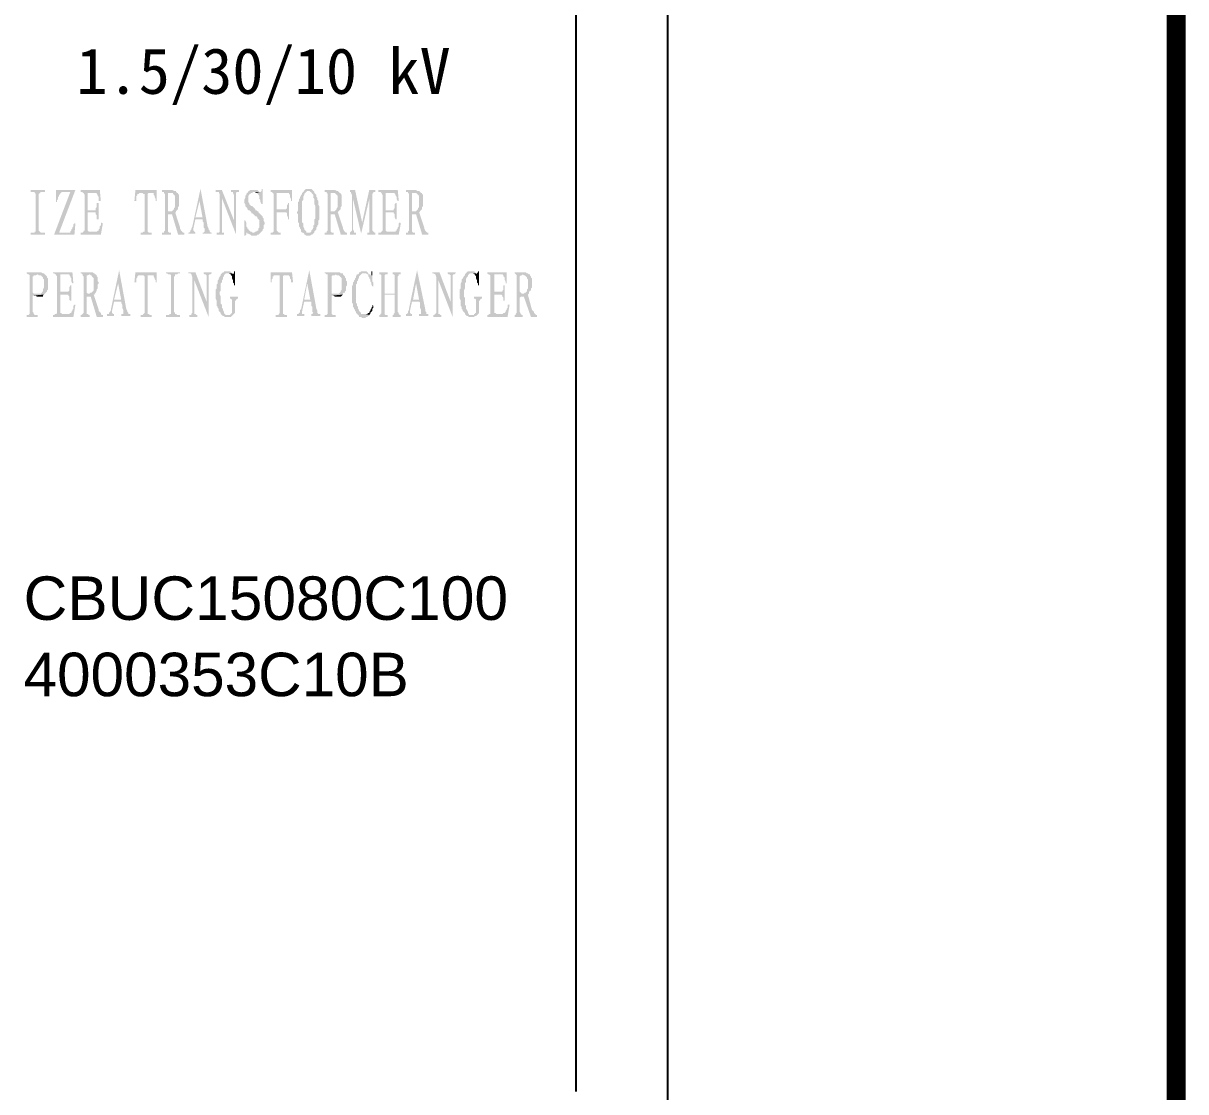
# Model space of a CAD drawing. Header units: millimetres. Extents: x 248233 to 259628, y -181361 to -174035.
# Drawn here: x 259563.3 to 259627.5, y -181174.4 to -181115.4 of the extents above; entities that cross this region are included whole.
import ezdxf

# ---------------------------------------------------------------- set-up
doc = ezdxf.new("R2010")
doc.units = ezdxf.units.MM
doc.header["$LTSCALE"] = 13
for name, color, linetype in [('1', 4, 'Continuous'), ('2', 3, 'Continuous'), ('PDF_Geometry', 7, 'Continuous')]:
    doc.layers.add(name, color=color, linetype=linetype)
doc.styles.add('Note Text (ANSI)', font='arial.ttf')
doc.styles.add('PDF FangSong', font='')
doc.styles.get('PDF FangSong').set_extended_font_data('FangSong')

msp = doc.modelspace()

# ---------------------------------------------------------------- hatches: boundary and pattern name
at = {"layer": '2', "linetype": 'Continuous', "transparency": 33554559}
for points in [[(259564.51, -181124.638), (259563.724, -181124.638), (259563.724, -181124.75), (259563.836, -181124.75), (259563.892, -181124.75), (259563.948, -181124.75), (259563.948, -181124.806), (259564.005, -181124.863), (259564.005, -181124.919), (259564.005, -181126.885), (259564.005, -181126.941), (259563.948, -181126.941), (259563.948, -181126.997), (259563.892, -181126.997), (259563.78, -181126.997), (259563.724, -181126.997), (259563.724, -181127.109), (259564.51, -181127.109), (259564.51, -181126.997), (259564.454, -181126.997), (259564.398, -181126.997), (259564.342, -181126.997), (259564.285, -181126.997), (259564.229, -181126.941), (259564.173, -181126.885), (259564.173, -181124.863), (259564.229, -181124.806), (259564.285, -181124.75), (259564.342, -181124.75), (259564.398, -181124.75), (259564.51, -181124.75)], [(259566.195, -181124.638), (259565.914, -181124.75), (259565.016, -181127.109), (259565.296, -181126.997)], [(259566.195, -181124.638), (259565.128, -181124.638), (259565.128, -181125.312), (259565.184, -181125.312), (259565.184, -181125.2), (259565.24, -181125.143), (259565.24, -181125.031), (259565.296, -181124.975), (259565.296, -181124.919), (259565.353, -181124.863), (259565.353, -181124.806), (259565.409, -181124.806), (259565.409, -181124.75), (259565.914, -181124.75)], [(259567.543, -181124.638), (259566.476, -181124.638), (259566.476, -181124.75), (259566.532, -181124.75), (259566.588, -181124.75), (259566.588, -181124.806), (259567.318, -181124.806), (259567.375, -181124.806), (259567.375, -181124.863), (259567.431, -181124.919), (259567.431, -181124.975), (259567.487, -181125.031), (259567.487, -181125.143), (259567.487, -181125.256), (259567.599, -181125.256)], [(259566.588, -181124.806), (259566.644, -181124.806), (259566.701, -181124.919), (259566.701, -181126.885), (259566.644, -181126.885), (259566.644, -181126.941), (259566.588, -181126.997), (259567.038, -181126.941), (259566.981, -181126.941), (259566.925, -181126.941), (259566.869, -181126.885), (259566.869, -181126.828), (259566.869, -181125.874), (259567.262, -181125.874), (259566.869, -181125.761), (259566.869, -181124.806), (259567.318, -181124.806)], [(259570.688, -181124.638), (259569.509, -181124.638), (259569.453, -181125.256), (259569.565, -181125.256), (259569.565, -181125.143), (259569.565, -181125.031), (259569.565, -181124.975), (259569.621, -181124.919), (259569.621, -181124.863), (259569.677, -181124.863), (259569.734, -181124.806), (259569.79, -181124.806)], [(259570.688, -181124.638), (259569.79, -181124.806), (259570.464, -181124.806), (259570.52, -181124.806), (259570.52, -181124.863), (259570.52, -181124.919), (259570.576, -181124.975), (259570.576, -181125.031), (259570.632, -181125.143), (259570.632, -181125.256), (259570.688, -181125.256)], [(259569.79, -181124.806), (259569.846, -181124.806), (259569.902, -181124.806), (259569.958, -181124.863), (259570.014, -181124.863), (259570.014, -181126.885), (259570.014, -181126.941), (259569.958, -181126.941), (259569.902, -181126.997), (259569.846, -181126.997), (259569.79, -181126.997), (259569.79, -181127.109), (259570.408, -181127.109), (259570.408, -181126.997), (259570.351, -181126.997), (259570.295, -181126.997), (259570.239, -181126.997), (259570.183, -181126.941), (259570.183, -181126.885), (259570.183, -181124.863), (259570.239, -181124.806), (259570.295, -181124.806), (259570.408, -181124.806), (259570.464, -181124.806)], [(259571.475, -181124.638), (259570.969, -181124.638), (259570.969, -181124.75), (259571.026, -181124.75), (259571.082, -181124.75), (259571.082, -181124.806), (259571.138, -181124.863), (259571.138, -181126.885), (259571.082, -181126.941), (259571.082, -181126.997), (259571.026, -181126.997), (259570.969, -181126.997), (259570.969, -181127.109), (259571.475, -181127.109), (259571.475, -181126.997), (259571.419, -181126.997), (259571.363, -181126.997), (259571.306, -181126.941), (259571.306, -181126.885), (259571.306, -181126.042), (259571.306, -181125.986), (259571.363, -181125.986), (259571.419, -181125.986), (259571.531, -181125.986), (259571.7, -181125.874), (259571.756, -181125.874), (259571.419, -181125.817), (259571.363, -181125.817), (259571.306, -181125.817), (259571.306, -181125.761), (259571.306, -181124.863), (259571.306, -181124.806), (259571.363, -181124.806), (259571.475, -181124.806), (259571.812, -181124.806), (259571.756, -181124.75), (259571.756, -181124.694), (259571.7, -181124.694), (259571.643, -181124.694), (259571.531, -181124.638)], [(259571.812, -181124.806), (259571.475, -181124.806), (259571.531, -181124.806), (259571.587, -181124.806), (259571.587, -181124.863), (259571.643, -181124.919), (259571.7, -181124.975), (259571.7, -181125.031), (259571.7, -181125.143), (259571.7, -181125.2), (259571.7, -181125.312), (259571.7, -181125.368), (259571.7, -181125.424), (259571.7, -181125.537), (259571.7, -181125.593), (259571.643, -181125.649), (259571.643, -181125.705), (259571.587, -181125.761), (259571.531, -181125.817), (259571.475, -181125.817), (259571.419, -181125.817), (259571.756, -181125.874), (259571.756, -181125.817), (259571.812, -181125.761), (259571.868, -181125.705), (259571.868, -181125.649), (259571.868, -181125.593), (259571.924, -181125.537), (259571.924, -181125.48), (259571.924, -181125.424), (259571.924, -181125.312), (259571.924, -181125.256), (259571.924, -181125.143), (259571.924, -181125.087), (259571.924, -181124.975), (259571.924, -181124.919), (259571.868, -181124.863), (259571.868, -181124.806)], [(259573.104, -181124.582), (259572.654, -181126.66), (259572.598, -181126.772), (259572.598, -181126.828), (259572.542, -181126.885), (259572.542, -181126.941), (259572.486, -181126.997), (259572.43, -181126.997), (259572.43, -181127.053), (259572.823, -181127.053), (259572.823, -181126.997), (259572.767, -181126.941), (259572.711, -181126.885), (259572.711, -181126.772), (259572.823, -181126.267), (259573.216, -181126.267), (259572.823, -181126.154), (259573.048, -181125.256)], [(259573.104, -181124.582), (259573.048, -181125.256), (259573.216, -181126.154), (259572.823, -181126.154), (259573.216, -181126.267), (259573.216, -181126.379), (259573.272, -181126.435), (259573.272, -181126.491), (259573.272, -181126.604), (259573.272, -181126.66), (259573.272, -181126.716), (259573.328, -181126.772), (259573.328, -181126.828), (259573.328, -181126.885), (259573.328, -181126.941), (259573.272, -181126.997), (259573.216, -181126.997), (259573.216, -181127.053), (259573.722, -181127.053), (259573.722, -181126.997), (259573.665, -181126.997), (259573.609, -181126.941), (259573.609, -181126.885), (259573.553, -181126.828), (259573.553, -181126.772), (259573.497, -181126.66)], [(259574.283, -181124.638), (259573.946, -181124.638), (259573.946, -181124.75), (259574.002, -181124.75), (259574.059, -181124.75), (259574.115, -181124.75), (259574.171, -181124.919), (259574.283, -181125.087), (259575.07, -181127.109), (259574.957, -181126.323)], [(259574.171, -181124.919), (259574.171, -181126.885), (259574.171, -181126.941), (259574.115, -181126.997), (259574.059, -181126.997), (259574.002, -181126.997), (259574.002, -181127.109), (259574.396, -181127.109), (259574.396, -181126.997), (259574.339, -181126.997), (259574.283, -181126.997), (259574.283, -181126.941), (259574.283, -181126.885), (259574.283, -181125.087)], [(259575.238, -181124.638), (259574.789, -181124.638), (259574.789, -181124.75), (259574.845, -181124.75), (259574.901, -181124.75), (259574.901, -181124.806), (259574.957, -181124.919), (259574.957, -181126.323), (259575.07, -181127.109), (259575.07, -181124.863), (259575.07, -181124.806), (259575.126, -181124.75), (259575.238, -181124.75)], [(259575.968, -181124.638), (259575.912, -181124.638), (259575.856, -181124.638), (259575.8, -181124.694), (259575.743, -181124.694), (259575.743, -181124.75), (259575.687, -181124.806), (259575.631, -181124.863), (259575.631, -181124.919), (259575.575, -181124.975), (259575.575, -181125.031), (259575.575, -181125.087), (259575.519, -181125.2), (259575.519, -181125.256), (259575.519, -181125.368), (259575.575, -181125.424), (259575.575, -181125.48), (259575.575, -181125.537), (259575.631, -181125.593), (259575.687, -181125.649), (259575.687, -181125.705), (259575.743, -181125.761), (259575.8, -181125.761), (259575.856, -181125.817), (259575.912, -181125.874), (259575.912, -181125.93), (259575.968, -181125.93), (259576.024, -181125.986), (259576.08, -181126.042), (259576.137, -181126.098), (259576.193, -181126.098), (259576.249, -181126.154), (259576.249, -181126.211), (259576.305, -181126.267), (259576.361, -181126.323), (259576.361, -181126.379), (259576.361, -181126.435), (259576.361, -181126.491), (259576.361, -181126.604), (259576.361, -181126.66), (259576.361, -181126.716), (259576.305, -181126.772), (259576.305, -181126.828), (259576.305, -181126.885), (259576.249, -181126.885), (259576.193, -181126.941), (259576.137, -181126.941), (259576.08, -181126.997), (259576.024, -181126.997), (259575.631, -181126.997), (259575.687, -181126.997), (259575.687, -181127.053), (259575.743, -181127.053), (259575.856, -181127.109), (259575.912, -181127.165), (259575.968, -181127.165), (259576.08, -181127.165), (259576.137, -181127.165), (259576.193, -181127.165), (259576.249, -181127.109), (259576.305, -181127.109), (259576.361, -181127.053), (259576.417, -181126.997), (259576.474, -181126.941), (259576.53, -181126.885), (259576.53, -181126.828), (259576.586, -181126.772), (259576.586, -181126.716), (259576.586, -181126.604), (259576.642, -181126.548), (259576.642, -181126.491), (259576.642, -181126.435), (259576.586, -181126.323), (259576.586, -181126.267), (259576.586, -181126.211), (259576.53, -181126.154), (259576.53, -181126.098), (259576.474, -181126.042), (259576.417, -181125.986), (259576.361, -181125.93), (259576.305, -181125.874), (259576.305, -181125.817), (259576.249, -181125.817), (259576.193, -181125.761), (259576.137, -181125.761), (259576.137, -181125.705), (259576.08, -181125.649), (259576.024, -181125.593), (259575.968, -181125.537), (259575.912, -181125.537), (259575.856, -181125.48), (259575.8, -181125.424), (259575.8, -181125.368), (259575.743, -181125.312), (259575.743, -181125.256), (259575.743, -181125.2), (259575.743, -181125.143), (259575.743, -181125.087), (259575.743, -181124.975), (259575.8, -181124.919), (259575.8, -181124.863), (259575.856, -181124.863), (259575.912, -181124.806), (259575.968, -181124.806), (259576.024, -181124.75), (259576.08, -181124.75), (259576.361, -181124.75), (259576.305, -181124.694), (259576.249, -181124.638), (259576.193, -181124.638), (259576.137, -181124.638), (259576.08, -181124.638)], [(259576.361, -181124.75), (259576.081, -181124.75), (259576.193, -181124.806), (259576.417, -181124.75)], [(259576.53, -181124.582), (259576.474, -181124.582), (259576.474, -181124.694), (259576.417, -181124.75), (259576.193, -181124.806), (259576.249, -181124.806), (259576.249, -181124.863), (259576.305, -181124.863), (259576.305, -181124.919), (259576.361, -181124.975), (259576.361, -181125.031), (259576.361, -181125.143), (259576.417, -181125.2), (259576.417, -181125.312), (259576.474, -181125.424), (259576.53, -181125.424)], [(259578.159, -181124.638), (259576.979, -181124.638), (259576.979, -181124.75), (259577.035, -181124.75), (259577.99, -181124.806), (259577.99, -181124.863), (259578.046, -181124.919), (259578.046, -181124.975), (259578.046, -181125.031), (259578.103, -181125.143), (259578.103, -181125.256), (259578.159, -181125.256)], [(259577.035, -181124.75), (259577.091, -181124.806), (259577.148, -181124.863), (259577.148, -181124.919), (259577.148, -181126.941), (259577.091, -181126.997), (259577.035, -181126.997), (259576.979, -181126.997), (259576.979, -181127.109), (259577.541, -181127.109), (259577.541, -181126.997), (259577.485, -181126.997), (259577.428, -181126.997), (259577.372, -181126.941), (259577.316, -181126.885), (259577.316, -181125.874), (259577.822, -181125.874), (259577.316, -181125.705), (259577.316, -181124.806), (259577.99, -181124.806)], [(259579.113, -181124.582), (259579.057, -181124.582), (259578.945, -181124.582), (259578.889, -181124.582), (259578.889, -181124.638), (259578.833, -181124.638), (259578.833, -181124.694), (259578.776, -181124.75), (259578.72, -181124.806), (259578.72, -181124.863), (259578.664, -181124.919), (259578.608, -181125.031), (259578.608, -181125.087), (259578.552, -181125.143), (259578.552, -181125.2), (259578.552, -181125.256), (259578.496, -181125.312), (259578.496, -181125.368), (259578.496, -181125.48), (259578.496, -181125.537), (259578.496, -181125.593), (259578.496, -181125.705), (259578.496, -181125.761), (259578.439, -181125.874), (259578.439, -181125.93), (259578.496, -181125.986), (259578.496, -181126.042), (259578.496, -181126.154), (259578.496, -181126.211), (259578.496, -181126.267), (259578.496, -181126.379), (259578.496, -181126.435), (259578.552, -181126.491), (259578.552, -181126.548), (259578.552, -181126.66), (259578.608, -181126.716), (259578.608, -181126.772), (259578.664, -181126.828), (259578.664, -181126.941), (259578.72, -181126.997), (259578.776, -181126.997), (259579.113, -181126.997), (259579.057, -181126.997), (259579.001, -181126.997), (259578.945, -181126.997), (259578.945, -181126.941), (259578.889, -181126.885), (259578.833, -181126.828), (259578.833, -181126.772), (259578.776, -181126.66), (259578.776, -181126.604), (259578.776, -181126.548), (259578.776, -181126.491), (259578.72, -181126.435), (259578.72, -181126.379), (259578.72, -181126.267), (259578.72, -181126.211), (259578.72, -181126.098), (259578.72, -181126.042), (259578.72, -181125.93), (259578.72, -181125.874), (259578.72, -181125.817), (259578.72, -181125.761), (259578.72, -181125.649), (259578.72, -181125.593), (259578.72, -181125.48), (259578.72, -181125.424), (259578.72, -181125.368), (259578.72, -181125.256), (259578.776, -181125.2), (259578.776, -181125.143), (259578.776, -181125.087), (259578.776, -181125.031), (259578.833, -181124.919), (259578.833, -181124.863), (259578.889, -181124.806), (259578.945, -181124.75), (259579.001, -181124.694), (259579.057, -181124.694), (259579.338, -181124.694), (259579.282, -181124.638), (259579.226, -181124.582), (259579.17, -181124.582)], [(259579.338, -181124.694), (259579.057, -181124.694), (259579.113, -181124.694), (259579.17, -181124.75), (259579.226, -181124.75), (259579.226, -181124.806), (259579.282, -181124.863), (259579.338, -181124.919), (259579.338, -181125.031), (259579.338, -181125.087), (259579.394, -181125.143), (259579.394, -181125.256), (259579.394, -181125.312), (259579.394, -181125.368), (259579.394, -181125.424), (259579.45, -181125.537), (259579.45, -181125.593), (259579.45, -181125.705), (259579.45, -181125.761), (259579.45, -181125.874), (259579.45, -181125.93), (259579.45, -181126.042), (259579.45, -181126.098), (259579.45, -181126.211), (259579.394, -181126.267), (259579.394, -181126.323), (259579.394, -181126.435), (259579.394, -181126.491), (259579.394, -181126.548), (259579.338, -181126.604), (259579.338, -181126.66), (259579.338, -181126.716), (259579.282, -181126.828), (259579.226, -181126.885), (259579.226, -181126.941), (259579.17, -181126.997), (259579.113, -181126.997), (259578.776, -181126.997), (259578.833, -181127.053), (259578.833, -181127.109), (259578.889, -181127.109), (259578.945, -181127.165), (259579.001, -181127.165), (259579.057, -181127.165), (259579.113, -181127.165), (259579.17, -181127.165), (259579.226, -181127.109), (259579.282, -181127.109), (259579.338, -181127.053), (259579.394, -181126.997), (259579.394, -181126.941), (259579.45, -181126.885), (259579.507, -181126.828), (259579.507, -181126.772), (259579.507, -181126.716), (259579.563, -181126.66), (259579.563, -181126.604), (259579.619, -181126.548), (259579.619, -181126.491), (259579.619, -181126.379), (259579.619, -181126.323), (259579.675, -181126.267), (259579.675, -181126.154), (259579.675, -181126.098), (259579.675, -181126.042), (259579.675, -181125.93), (259579.675, -181125.874), (259579.675, -181125.817), (259579.675, -181125.705), (259579.675, -181125.649), (259579.675, -181125.537), (259579.619, -181125.48), (259579.619, -181125.424), (259579.619, -181125.312), (259579.619, -181125.256), (259579.563, -181125.2), (259579.563, -181125.143), (259579.563, -181125.087), (259579.507, -181125.031), (259579.507, -181124.919), (259579.45, -181124.863), (259579.394, -181124.806), (259579.394, -181124.75)], [(259580.462, -181124.638), (259579.956, -181124.638), (259579.956, -181124.75), (259580.012, -181124.75), (259580.068, -181124.75), (259580.068, -181124.806), (259580.125, -181124.863), (259580.125, -181126.885), (259580.068, -181126.941), (259580.068, -181126.997), (259580.012, -181126.997), (259579.956, -181126.997), (259579.956, -181127.109), (259580.462, -181127.109), (259580.462, -181126.997), (259580.405, -181126.997), (259580.349, -181126.997), (259580.293, -181126.941), (259580.293, -181126.885), (259580.293, -181126.042), (259580.293, -181125.986), (259580.349, -181125.986), (259580.405, -181125.986), (259580.518, -181125.986), (259580.686, -181125.874), (259580.405, -181125.817), (259580.349, -181125.817), (259580.293, -181125.817), (259580.293, -181125.761), (259580.293, -181124.863), (259580.293, -181124.806), (259580.349, -181124.806), (259580.405, -181124.806), (259580.799, -181124.806), (259580.742, -181124.75), (259580.686, -181124.694), (259580.63, -181124.694), (259580.518, -181124.638)], [(259580.798, -181124.806), (259580.405, -181124.806), (259580.518, -181124.806), (259580.574, -181124.863), (259580.63, -181124.919), (259580.686, -181124.975), (259580.686, -181125.031), (259580.686, -181125.143), (259580.686, -181125.2), (259580.686, -181125.312), (259580.686, -181125.368), (259580.686, -181125.424), (259580.686, -181125.537), (259580.686, -181125.593), (259580.63, -181125.649), (259580.63, -181125.705), (259580.574, -181125.761), (259580.518, -181125.817), (259580.461, -181125.817), (259580.405, -181125.817), (259580.686, -181125.874), (259580.742, -181125.817), (259580.798, -181125.761), (259580.855, -181125.705), (259580.855, -181125.649), (259580.855, -181125.593), (259580.911, -181125.537), (259580.911, -181125.48), (259580.911, -181125.424), (259580.911, -181125.312), (259580.911, -181125.256), (259580.911, -181125.143), (259580.911, -181125.087), (259580.911, -181124.975), (259580.911, -181124.919), (259580.855, -181124.863), (259580.855, -181124.806)], [(259581.641, -181124.638), (259581.36, -181124.638), (259581.36, -181124.75), (259581.416, -181124.75), (259581.416, -181124.806), (259581.473, -181124.919), (259581.529, -181125.143), (259581.978, -181127.053), (259582.034, -181126.435)], [(259581.472, -181124.919), (259581.472, -181126.885), (259581.416, -181126.941), (259581.36, -181126.997), (259581.36, -181127.109), (259581.697, -181127.109), (259581.697, -181126.997), (259581.641, -181126.997), (259581.585, -181126.997), (259581.585, -181126.941), (259581.529, -181126.828), (259581.529, -181125.143)], [(259582.764, -181124.638), (259582.427, -181124.638), (259582.034, -181126.435), (259581.978, -181127.053), (259582.427, -181125.143), (259582.596, -181124.919), (259582.596, -181124.863), (259582.652, -181124.806), (259582.652, -181124.75), (259582.708, -181124.75), (259582.764, -181124.75)], [(259582.596, -181124.919), (259582.427, -181125.143), (259582.427, -181126.885), (259582.427, -181126.941), (259582.427, -181126.997), (259582.371, -181126.997), (259582.315, -181126.997), (259582.315, -181127.109), (259582.764, -181127.109), (259582.764, -181126.997), (259582.708, -181126.997), (259582.652, -181126.941), (259582.596, -181126.885)], [(259584, -181124.638), (259582.933, -181124.638), (259582.933, -181124.75), (259582.989, -181124.75), (259583.045, -181124.75), (259583.101, -181124.806), (259583.775, -181124.806), (259583.832, -181124.806), (259583.832, -181124.863), (259583.888, -181124.919), (259583.888, -181124.975), (259583.944, -181125.031), (259583.944, -181125.143), (259584, -181125.256), (259584.056, -181125.256)], [(259583.101, -181124.806), (259583.158, -181124.919), (259583.158, -181126.885), (259583.101, -181126.941), (259583.045, -181126.997), (259583.495, -181126.941), (259583.438, -181126.941), (259583.382, -181126.941), (259583.326, -181126.885), (259583.326, -181126.828), (259583.326, -181125.874), (259583.775, -181125.874), (259583.326, -181125.761), (259583.326, -181124.806), (259583.775, -181124.806)], [(259584.955, -181124.638), (259584.449, -181124.638), (259584.449, -181124.75), (259584.505, -181124.75), (259584.562, -181124.75), (259584.562, -181124.806), (259584.618, -181124.863), (259584.618, -181126.885), (259584.562, -181126.941), (259584.562, -181126.997), (259584.505, -181126.997), (259584.449, -181126.997), (259584.449, -181127.109), (259584.955, -181127.109), (259584.955, -181126.997), (259584.899, -181126.997), (259584.842, -181126.997), (259584.786, -181126.941), (259584.786, -181126.885), (259584.786, -181126.042), (259584.786, -181125.986), (259584.842, -181125.986), (259584.899, -181125.986), (259585.011, -181125.986), (259585.179, -181125.874), (259584.899, -181125.817), (259584.842, -181125.817), (259584.786, -181125.817), (259584.786, -181125.761), (259584.786, -181124.863), (259584.786, -181124.806), (259584.842, -181124.806), (259584.899, -181124.806), (259585.292, -181124.806), (259585.236, -181124.75), (259585.179, -181124.694), (259585.067, -181124.694), (259585.011, -181124.638)], [(259585.292, -181124.806), (259584.899, -181124.806), (259584.955, -181124.806), (259585.011, -181124.806), (259585.067, -181124.863), (259585.123, -181124.919), (259585.18, -181124.975), (259585.18, -181125.031), (259585.18, -181125.143), (259585.18, -181125.2), (259585.18, -181125.312), (259585.18, -181125.368), (259585.18, -181125.424), (259585.18, -181125.537), (259585.18, -181125.593), (259585.123, -181125.649), (259585.123, -181125.705), (259585.067, -181125.761), (259585.011, -181125.817), (259584.955, -181125.817), (259584.899, -181125.817), (259585.18, -181125.874), (259585.236, -181125.817), (259585.292, -181125.761), (259585.348, -181125.705), (259585.348, -181125.649), (259585.348, -181125.593), (259585.404, -181125.537), (259585.404, -181125.48), (259585.404, -181125.424), (259585.404, -181125.312), (259585.404, -181125.256), (259585.404, -181125.143), (259585.404, -181125.087), (259585.404, -181124.975), (259585.404, -181124.919), (259585.348, -181124.863), (259585.348, -181124.806)], [(259567.487, -181125.368), (259567.375, -181125.368), (259567.375, -181125.424), (259567.375, -181125.48), (259567.375, -181125.593), (259567.319, -181125.649), (259567.319, -181125.705), (259567.319, -181125.761), (259566.869, -181125.761), (259567.262, -181125.874), (259567.319, -181125.874), (259567.319, -181125.93), (259567.319, -181125.986), (259567.375, -181126.042), (259567.375, -181126.154), (259567.375, -181126.267), (259567.487, -181126.267)], [(259577.99, -181125.368), (259577.934, -181125.368), (259577.934, -181125.424), (259577.878, -181125.48), (259577.878, -181125.593), (259577.878, -181125.649), (259577.822, -181125.705), (259577.316, -181125.705), (259577.822, -181125.874), (259577.878, -181125.93), (259577.878, -181125.986), (259577.878, -181126.042), (259577.934, -181126.154), (259577.934, -181126.267), (259577.99, -181126.267)], [(259583.944, -181125.368), (259583.888, -181125.368), (259583.831, -181125.424), (259583.831, -181125.48), (259583.831, -181125.593), (259583.831, -181125.649), (259583.775, -181125.705), (259583.775, -181125.761), (259583.326, -181125.761), (259583.775, -181125.874), (259583.775, -181125.93), (259583.831, -181125.986), (259583.831, -181126.042), (259583.831, -181126.154), (259583.888, -181126.267), (259583.944, -181126.267)], [(259567.599, -181126.435), (259567.599, -181126.491), (259567.599, -181126.604), (259567.543, -181126.66), (259567.543, -181126.716), (259567.543, -181126.772), (259567.487, -181126.828), (259567.487, -181126.885), (259567.431, -181126.885), (259567.375, -181126.941), (259567.319, -181126.941), (259567.262, -181126.941), (259567.206, -181126.941), (259567.094, -181126.941), (259567.038, -181126.941), (259566.588, -181126.997), (259566.532, -181126.997), (259566.476, -181126.997), (259566.476, -181127.109), (259567.599, -181127.109), (259567.712, -181126.491)], [(259571.7, -181125.874), (259571.531, -181125.986), (259571.868, -181127.109), (259572.205, -181127.109), (259572.205, -181126.997), (259572.149, -181126.997), (259572.093, -181126.941), (259572.037, -181126.885), (259571.98, -181126.772), (259571.98, -181126.716)], [(259575.575, -181126.323), (259575.519, -181126.323), (259575.519, -181127.165), (259575.575, -181127.165), (259575.631, -181127.109), (259575.631, -181127.053), (259575.631, -181126.997), (259576.024, -181126.997), (259575.968, -181126.997), (259575.912, -181126.941), (259575.856, -181126.941), (259575.8, -181126.885), (259575.744, -181126.828), (259575.744, -181126.772), (259575.687, -181126.772), (259575.687, -181126.716), (259575.631, -181126.66), (259575.631, -181126.548), (259575.631, -181126.491), (259575.631, -181126.435)], [(259580.686, -181125.874), (259580.518, -181125.986), (259580.855, -181127.109), (259581.192, -181127.109), (259581.192, -181126.997), (259581.136, -181126.997), (259581.079, -181126.941), (259581.023, -181126.885), (259580.967, -181126.772), (259580.967, -181126.716)], [(259584.112, -181126.435), (259584.056, -181126.491), (259584.056, -181126.604), (259584.056, -181126.66), (259584, -181126.716), (259584, -181126.772), (259583.944, -181126.828), (259583.944, -181126.885), (259583.888, -181126.885), (259583.888, -181126.941), (259583.832, -181126.941), (259583.719, -181126.941), (259583.663, -181126.941), (259583.607, -181126.941), (259583.495, -181126.941), (259583.045, -181126.997), (259582.989, -181126.997), (259582.933, -181126.997), (259582.933, -181127.109), (259584.056, -181127.109), (259584.169, -181126.491)], [(259585.18, -181125.874), (259585.011, -181125.986), (259585.348, -181127.109), (259585.685, -181127.109), (259585.685, -181126.997), (259585.629, -181126.997), (259585.573, -181126.941), (259585.517, -181126.885), (259585.46, -181126.772), (259585.46, -181126.716)], [(259566.195, -181126.491), (259566.139, -181126.491), (259566.083, -181126.548), (259566.083, -181126.66), (259566.027, -181126.716), (259566.027, -181126.772), (259565.971, -181126.828), (259565.971, -181126.885), (259565.914, -181126.941), (259565.914, -181126.997), (259565.296, -181126.997), (259565.016, -181127.109), (259566.139, -181127.109)], [(259564.117, -181129.187), (259563.499, -181129.187), (259563.499, -181129.244), (259563.555, -181129.3), (259563.612, -181129.3), (259564.117, -181129.3), (259564.173, -181129.356), (259564.229, -181129.356), (259564.285, -181129.356), (259564.342, -181129.412), (259564.398, -181129.468), (259564.398, -181129.524), (259564.454, -181129.581), (259564.454, -181129.637), (259564.454, -181129.749), (259564.454, -181129.805), (259564.454, -181129.918), (259564.454, -181129.974), (259564.454, -181130.03), (259564.398, -181130.142), (259564.398, -181130.198), (259564.398, -181130.255), (259564.342, -181130.255), (259564.342, -181130.311), (259564.285, -181130.367), (259564.229, -181130.367), (259564.173, -181130.367), (259564.117, -181130.367), (259564.454, -181130.423), (259564.51, -181130.367), (259564.566, -181130.311), (259564.622, -181130.255), (259564.622, -181130.198), (259564.679, -181130.142), (259564.679, -181130.086), (259564.679, -181129.974), (259564.679, -181129.918), (259564.679, -181129.805), (259564.679, -181129.693), (259564.679, -181129.637), (259564.679, -181129.581), (259564.679, -181129.524), (259564.622, -181129.468), (259564.622, -181129.412), (259564.566, -181129.356), (259564.51, -181129.3), (259564.454, -181129.244), (259564.398, -181129.244), (259564.285, -181129.187), (259564.229, -181129.187), (259564.173, -181129.187)], [(259563.612, -181129.3), (259563.668, -181129.356), (259563.668, -181129.412), (259563.668, -181131.434), (259563.668, -181131.49), (259563.612, -181131.546), (259563.555, -181131.546), (259563.499, -181131.546), (259563.499, -181131.659), (259564.117, -181131.659), (259564.117, -181131.546), (259564.061, -181131.546), (259564.005, -181131.546), (259563.949, -181131.546), (259563.892, -181131.49), (259563.892, -181131.434), (259563.836, -181131.378), (259563.836, -181130.479), (259564.454, -181130.423), (259564.117, -181130.367), (259564.061, -181130.367), (259564.005, -181130.367), (259563.949, -181130.367), (259563.892, -181130.367), (259563.836, -181130.311), (259563.836, -181129.412), (259563.892, -181129.412), (259563.892, -181129.356), (259563.949, -181129.356), (259564.005, -181129.356), (259564.117, -181129.3)], [(259566.027, -181129.187), (259564.959, -181129.187), (259564.959, -181129.244), (259565.016, -181129.244), (259565.072, -181129.3), (259565.128, -181129.3), (259565.858, -181129.3), (259565.858, -181129.356), (259565.914, -181129.412), (259565.914, -181129.468), (259565.97, -181129.524), (259565.97, -181129.581), (259565.97, -181129.693), (259566.027, -181129.805), (259566.083, -181129.805)], [(259565.128, -181129.3), (259565.128, -181129.356), (259565.184, -181129.412), (259565.184, -181131.378), (259565.184, -181131.434), (259565.128, -181131.49), (259565.072, -181131.49), (259565.521, -181131.49), (259565.465, -181131.49), (259565.409, -181131.434), (259565.353, -181131.434), (259565.353, -181131.378), (259565.353, -181130.423), (259565.802, -181130.423), (259565.353, -181130.255), (259565.353, -181129.3), (259565.858, -181129.3)], [(259566.981, -181129.187), (259566.476, -181129.187), (259566.476, -181129.244), (259566.532, -181129.244), (259566.588, -181129.3), (259566.588, -181129.356), (259566.644, -181129.412), (259566.644, -181131.434), (259566.588, -181131.49), (259566.532, -181131.546), (259566.476, -181131.546), (259566.476, -181131.659), (259566.981, -181131.659), (259566.981, -181131.546), (259566.925, -181131.546), (259566.869, -181131.49), (259566.813, -181131.49), (259566.813, -181131.378), (259566.813, -181130.592), (259566.813, -181130.535), (259566.869, -181130.535), (259566.925, -181130.535), (259567.038, -181130.535), (259567.206, -181130.423), (259567.262, -181130.423), (259566.925, -181130.367), (259566.869, -181130.367), (259566.813, -181130.311), (259566.813, -181130.255), (259566.813, -181129.412), (259566.813, -181129.356), (259566.869, -181129.356), (259566.981, -181129.3), (259567.318, -181129.3), (259567.262, -181129.3), (259567.262, -181129.244), (259567.206, -181129.244), (259567.15, -181129.187), (259567.038, -181129.187)], [(259567.319, -181129.3), (259566.982, -181129.3), (259567.038, -181129.356), (259567.094, -181129.356), (259567.094, -181129.412), (259567.15, -181129.468), (259567.206, -181129.524), (259567.206, -181129.581), (259567.206, -181129.637), (259567.206, -181129.749), (259567.206, -181129.861), (259567.206, -181129.918), (259567.206, -181129.974), (259567.206, -181130.086), (259567.206, -181130.142), (259567.206, -181130.198), (259567.15, -181130.255), (259567.094, -181130.311), (259567.038, -181130.311), (259566.982, -181130.367), (259566.925, -181130.367), (259567.262, -181130.423), (259567.262, -181130.367), (259567.319, -181130.311), (259567.375, -181130.198), (259567.375, -181130.142), (259567.431, -181130.086), (259567.431, -181130.03), (259567.431, -181129.974), (259567.431, -181129.861), (259567.487, -181129.805), (259567.487, -181129.749), (259567.431, -181129.693), (259567.431, -181129.581), (259567.431, -181129.524), (259567.431, -181129.468), (259567.375, -181129.412), (259567.375, -181129.356)], [(259568.61, -181129.075), (259568.161, -181131.209), (259568.161, -181131.266), (259568.105, -181131.378), (259568.049, -181131.434), (259568.049, -181131.49), (259567.992, -181131.49), (259567.936, -181131.49), (259567.936, -181131.603), (259568.329, -181131.603), (259568.329, -181131.49), (259568.273, -181131.49), (259568.217, -181131.434), (259568.217, -181131.378), (259568.217, -181131.322), (259568.329, -181130.816), (259568.723, -181130.816), (259568.329, -181130.704), (259568.554, -181129.805)], [(259568.61, -181129.075), (259568.554, -181129.805), (259568.723, -181130.704), (259568.329, -181130.704), (259568.723, -181130.816), (259568.723, -181130.872), (259568.779, -181130.985), (259568.779, -181131.041), (259568.779, -181131.097), (259568.779, -181131.153), (259568.835, -181131.266), (259568.835, -181131.322), (259568.835, -181131.378), (259568.835, -181131.434), (259568.835, -181131.49), (259568.779, -181131.49), (259568.723, -181131.49), (259568.723, -181131.603), (259569.228, -181131.603), (259569.228, -181131.49), (259569.172, -181131.49), (259569.116, -181131.49), (259569.116, -181131.434), (259569.06, -181131.378), (259569.06, -181131.322), (259569.003, -181131.209)], [(259570.688, -181129.187), (259569.509, -181129.187), (259569.453, -181129.749), (259569.565, -181129.749), (259569.565, -181129.637), (259569.565, -181129.581), (259569.565, -181129.524), (259569.621, -181129.468), (259569.621, -181129.412), (259569.677, -181129.356), (259569.734, -181129.356), (259569.79, -181129.356)], [(259570.688, -181129.187), (259569.79, -181129.356), (259570.464, -181129.356), (259570.52, -181129.356), (259570.52, -181129.412), (259570.576, -181129.524), (259570.576, -181129.581), (259570.632, -181129.637), (259570.632, -181129.749), (259570.688, -181129.749)], [(259569.79, -181129.356), (259569.846, -181129.356), (259569.902, -181129.356), (259569.958, -181129.356), (259570.014, -181129.412), (259570.014, -181131.434), (259569.958, -181131.49), (259569.902, -181131.546), (259569.846, -181131.546), (259569.79, -181131.546), (259569.79, -181131.659), (259570.408, -181131.659), (259570.408, -181131.546), (259570.351, -181131.546), (259570.295, -181131.546), (259570.239, -181131.49), (259570.183, -181131.49), (259570.183, -181131.434), (259570.183, -181129.412), (259570.183, -181129.356), (259570.239, -181129.356), (259570.295, -181129.356), (259570.408, -181129.356), (259570.464, -181129.356)], [(259571.98, -181129.187), (259571.194, -181129.187), (259571.194, -181129.244), (259571.25, -181129.244), (259571.306, -181129.3), (259571.362, -181129.3), (259571.419, -181129.3), (259571.475, -181129.356), (259571.475, -181129.412), (259571.475, -181131.434), (259571.475, -181131.49), (259571.419, -181131.49), (259571.362, -181131.546), (259571.306, -181131.546), (259571.194, -181131.546), (259571.194, -181131.659), (259571.98, -181131.659), (259571.98, -181131.546), (259571.868, -181131.546), (259571.812, -181131.546), (259571.756, -181131.49), (259571.699, -181131.49), (259571.699, -181131.434), (259571.643, -181131.378), (259571.643, -181129.412), (259571.699, -181129.412), (259571.699, -181129.356), (259571.699, -181129.3), (259571.756, -181129.3), (259571.812, -181129.3), (259571.868, -181129.244), (259571.98, -181129.244)], [(259572.823, -181129.187), (259572.43, -181129.187), (259572.43, -181129.244), (259572.542, -181129.244), (259572.598, -181129.3), (259572.654, -181129.468), (259572.767, -181129.637), (259573.553, -181131.659), (259573.441, -181130.816)], [(259572.654, -181129.468), (259572.654, -181131.434), (259572.598, -181131.49), (259572.598, -181131.546), (259572.486, -181131.546), (259572.486, -181131.659), (259572.935, -181131.659), (259572.935, -181131.546), (259572.879, -181131.546), (259572.823, -181131.49), (259572.767, -181131.49), (259572.767, -181131.378), (259572.767, -181129.637)], [(259573.721, -181129.187), (259573.272, -181129.187), (259573.272, -181129.244), (259573.328, -181129.3), (259573.384, -181129.3), (259573.441, -181129.356), (259573.441, -181129.412), (259573.441, -181130.816), (259573.553, -181131.659), (259573.553, -181129.412), (259573.553, -181129.356), (259573.609, -181129.3), (259573.665, -181129.3), (259573.721, -181129.244)], [(259574.564, -181129.131), (259574.508, -181129.131), (259574.452, -181129.131), (259574.395, -181129.131), (259574.395, -181129.187), (259574.339, -181129.187), (259574.283, -181129.244), (259574.227, -181129.3), (259574.227, -181129.356), (259574.171, -181129.412), (259574.115, -181129.524), (259574.115, -181129.581), (259574.058, -181129.637), (259574.058, -181129.693), (259574.058, -181129.805), (259574.002, -181129.861), (259574.002, -181129.918), (259574.002, -181129.974), (259574.002, -181130.086), (259573.946, -181130.142), (259573.946, -181130.255), (259573.946, -181130.311), (259573.946, -181130.423), (259573.946, -181130.479), (259573.946, -181130.592), (259573.946, -181130.648), (259574.002, -181130.76), (259574.002, -181130.816), (259574.002, -181130.872), (259574.002, -181130.929), (259574.002, -181131.041), (259574.058, -181131.097), (259574.058, -181131.153), (259574.115, -181131.209), (259574.115, -181131.266), (259574.115, -181131.322), (259574.171, -181131.378), (259574.227, -181131.434), (259574.227, -181131.49), (259574.283, -181131.546), (259574.339, -181131.603), (259574.395, -181131.603), (259574.452, -181131.659), (259574.508, -181131.659), (259574.564, -181131.659), (259574.62, -181131.659), (259574.732, -181131.659), (259574.789, -181131.659), (259574.845, -181131.603), (259574.564, -181131.546), (259574.508, -181131.546), (259574.452, -181131.49), (259574.395, -181131.434), (259574.395, -181131.378), (259574.339, -181131.266), (259574.339, -181131.209), (259574.283, -181131.153), (259574.283, -181131.097), (259574.283, -181131.041), (259574.283, -181130.985), (259574.227, -181130.929), (259574.227, -181130.816), (259574.227, -181130.76), (259574.227, -181130.704), (259574.227, -181130.592), (259574.227, -181130.535), (259574.171, -181130.423), (259574.171, -181130.367), (259574.171, -181130.255), (259574.227, -181130.198), (259574.227, -181130.086), (259574.227, -181130.03), (259574.227, -181129.974), (259574.227, -181129.861), (259574.227, -181129.805), (259574.283, -181129.749), (259574.283, -181129.693), (259574.283, -181129.637), (259574.339, -181129.581), (259574.339, -181129.468), (259574.395, -181129.412), (259574.395, -181129.356), (259574.452, -181129.3), (259574.508, -181129.244), (259574.564, -181129.244), (259574.845, -181129.244), (259574.789, -181129.187), (259574.732, -181129.131), (259574.676, -181129.131), (259574.62, -181129.131)], [(259574.845, -181129.244), (259574.564, -181129.244), (259574.62, -181129.244), (259574.676, -181129.244), (259574.733, -181129.3), (259574.789, -181129.3), (259574.901, -181129.3)], [(259575.013, -181129.131), (259574.957, -181129.131), (259574.957, -181129.187), (259574.957, -181129.244), (259574.901, -181129.3), (259574.789, -181129.3), (259574.789, -181129.356), (259574.845, -181129.412), (259574.845, -181129.468), (259574.845, -181129.524), (259574.901, -181129.637), (259574.901, -181129.749), (259574.957, -181129.805), (259574.957, -181129.918), (259575.013, -181129.918), (259575.013, -181129.805), (259575.013, -181129.749), (259575.013, -181129.637), (259575.013, -181129.581), (259575.013, -181129.524), (259575.013, -181129.468), (259575.013, -181129.412), (259575.013, -181129.356), (259575.013, -181129.244), (259575.013, -181129.187)], [(259578.159, -181129.187), (259576.979, -181129.187), (259576.979, -181129.749), (259577.035, -181129.749), (259577.035, -181129.637), (259577.035, -181129.581), (259577.092, -181129.524), (259577.092, -181129.468), (259577.092, -181129.412), (259577.148, -181129.412), (259577.148, -181129.356), (259577.204, -181129.356), (259577.316, -181129.356)], [(259577.316, -181129.356), (259577.372, -181129.356), (259577.429, -181129.356), (259577.485, -181129.356), (259577.485, -181129.412), (259577.485, -181131.434), (259577.429, -181131.49), (259577.429, -181131.546), (259577.372, -181131.546), (259577.26, -181131.546), (259577.26, -181131.659), (259577.878, -181131.659), (259577.878, -181131.546), (259577.822, -181131.546), (259577.766, -181131.546), (259577.709, -181131.49), (259577.653, -181131.49), (259577.653, -181131.434), (259577.653, -181129.412), (259577.709, -181129.356), (259577.822, -181129.356), (259577.878, -181129.356), (259577.99, -181129.356)], [(259578.159, -181129.187), (259577.316, -181129.356), (259577.99, -181129.356), (259577.99, -181129.412), (259578.046, -181129.412), (259578.046, -181129.524), (259578.103, -181129.581), (259578.103, -181129.637), (259578.103, -181129.749), (259578.215, -181129.749)], [(259579.113, -181129.075), (259578.664, -181131.209), (259578.608, -181131.266), (259578.608, -181131.378), (259578.552, -181131.434), (259578.496, -181131.49), (259578.439, -181131.49), (259578.439, -181131.603), (259578.833, -181131.603), (259578.833, -181131.49), (259578.72, -181131.49), (259578.72, -181131.434), (259578.72, -181131.378), (259578.72, -181131.322), (259578.833, -181130.816), (259579.226, -181130.816), (259578.833, -181130.704), (259579.001, -181129.805)], [(259579.113, -181129.075), (259579.001, -181129.805), (259579.17, -181130.704), (259578.833, -181130.704), (259579.226, -181130.816), (259579.226, -181130.872), (259579.226, -181130.985), (259579.226, -181131.041), (259579.282, -181131.097), (259579.282, -181131.153), (259579.282, -181131.266), (259579.282, -181131.322), (259579.282, -181131.378), (259579.338, -181131.434), (259579.282, -181131.49), (259579.226, -181131.49), (259579.226, -181131.603), (259579.731, -181131.603), (259579.731, -181131.49), (259579.675, -181131.49), (259579.619, -181131.49), (259579.563, -181131.434), (259579.563, -181131.378), (259579.563, -181131.322), (259579.507, -181131.209)], [(259580.574, -181129.187), (259579.956, -181129.187), (259579.956, -181129.244), (259580.012, -181129.244), (259580.068, -181129.3), (259580.125, -181129.3), (259580.574, -181129.3), (259580.63, -181129.356), (259580.686, -181129.356), (259580.742, -181129.356), (259580.799, -181129.412), (259580.855, -181129.468), (259580.911, -181129.524), (259580.911, -181129.581), (259580.911, -181129.637), (259580.911, -181129.749), (259580.911, -181129.805), (259580.911, -181129.918), (259580.911, -181129.974), (259580.911, -181130.03), (259580.911, -181130.142), (259580.855, -181130.198), (259580.855, -181130.255), (259580.799, -181130.311), (259580.742, -181130.367), (259580.686, -181130.367), (259580.63, -181130.367), (259580.574, -181130.367), (259580.967, -181130.423), (259580.967, -181130.367), (259581.023, -181130.311), (259581.079, -181130.311), (259581.079, -181130.255), (259581.136, -181130.198), (259581.136, -181130.142), (259581.136, -181130.086), (259581.136, -181129.974), (259581.192, -181129.918), (259581.192, -181129.805), (259581.192, -181129.693), (259581.136, -181129.637), (259581.136, -181129.581), (259581.136, -181129.524), (259581.079, -181129.468), (259581.079, -181129.412), (259581.023, -181129.356), (259580.967, -181129.3), (259580.967, -181129.244), (259580.911, -181129.244), (259580.855, -181129.244), (259580.799, -181129.187), (259580.742, -181129.187), (259580.63, -181129.187)], [(259580.125, -181129.3), (259580.125, -181129.356), (259580.125, -181129.412), (259580.125, -181131.434), (259580.125, -181131.49), (259580.068, -181131.546), (259580.012, -181131.546), (259579.956, -181131.546), (259579.956, -181131.659), (259580.574, -181131.659), (259580.574, -181131.546), (259580.462, -181131.546), (259580.405, -181131.546), (259580.349, -181131.49), (259580.349, -181131.434), (259580.349, -181131.378), (259580.349, -181130.479), (259580.967, -181130.423), (259580.574, -181130.367), (259580.462, -181130.367), (259580.405, -181130.367), (259580.349, -181130.367), (259580.349, -181130.311), (259580.349, -181129.412), (259580.405, -181129.356), (259580.518, -181129.356), (259580.574, -181129.3)], [(259581.866, -181129.187), (259581.866, -181129.244), (259581.81, -181129.3), (259581.753, -181129.3), (259581.697, -181129.412), (259581.697, -181129.468), (259581.641, -181129.524), (259581.641, -181129.581), (259581.585, -181129.637), (259581.585, -181129.693), (259581.529, -181129.749), (259581.529, -181129.805), (259581.529, -181129.861), (259581.473, -181129.974), (259581.473, -181130.03), (259581.473, -181130.086), (259581.473, -181130.198), (259581.473, -181130.255), (259581.473, -181130.311), (259581.473, -181130.423), (259581.473, -181130.535), (259581.473, -181130.592), (259581.473, -181130.648), (259581.473, -181130.76), (259581.473, -181130.816), (259581.473, -181130.872), (259581.529, -181130.929), (259581.529, -181131.041), (259581.529, -181131.097), (259581.585, -181131.153), (259581.585, -181131.209), (259581.641, -181131.266), (259581.641, -181131.322), (259581.697, -181131.378), (259581.697, -181131.434), (259581.753, -181131.49), (259581.81, -181131.546), (259581.866, -181131.603), (259581.866, -181131.659), (259581.922, -181131.659), (259581.978, -181131.659), (259582.034, -181131.715), (259582.09, -181131.715), (259582.147, -181131.715), (259582.203, -181131.715), (259582.259, -181131.659), (259582.315, -181131.659), (259582.371, -181131.603), (259582.427, -181131.603), (259582.427, -181131.546), (259582.203, -181131.49), (259582.147, -181131.49), (259582.09, -181131.49), (259582.034, -181131.49), (259581.978, -181131.49), (259581.978, -181131.434), (259581.922, -181131.378), (259581.866, -181131.322), (259581.866, -181131.266), (259581.81, -181131.209), (259581.81, -181131.153), (259581.81, -181131.097), (259581.753, -181131.041), (259581.753, -181130.985), (259581.753, -181130.929), (259581.697, -181130.872), (259581.697, -181130.76), (259581.697, -181130.704), (259581.697, -181130.648), (259581.697, -181130.535), (259581.697, -181130.479), (259581.697, -181130.367), (259581.697, -181130.255), (259581.697, -181130.198), (259581.697, -181130.086), (259581.697, -181130.03), (259581.697, -181129.974), (259581.697, -181129.861), (259581.753, -181129.805), (259581.753, -181129.749), (259581.753, -181129.693), (259581.81, -181129.637), (259581.81, -181129.581), (259581.866, -181129.468), (259581.866, -181129.412), (259581.922, -181129.356), (259581.978, -181129.3), (259582.034, -181129.244), (259582.09, -181129.244)], [(259582.146, -181129.131), (259582.09, -181129.131), (259582.034, -181129.131), (259581.978, -181129.131), (259581.922, -181129.187), (259581.866, -181129.187), (259582.09, -181129.244), (259582.146, -181129.244), (259582.203, -181129.244), (259582.259, -181129.244), (259582.315, -181129.3), (259582.371, -181129.3), (259582.371, -181129.356), (259582.371, -181129.412), (259582.427, -181129.468), (259582.427, -181129.524), (259582.483, -181129.581), (259582.483, -181129.693), (259582.54, -181129.749), (259582.54, -181129.861), (259582.596, -181129.974), (259582.652, -181129.974), (259582.652, -181129.918), (259582.652, -181129.805), (259582.652, -181129.749), (259582.596, -181129.693), (259582.596, -181129.581), (259582.596, -181129.524), (259582.596, -181129.468), (259582.596, -181129.412), (259582.596, -181129.356), (259582.54, -181129.356), (259582.483, -181129.356), (259582.483, -181129.3), (259582.427, -181129.3), (259582.371, -181129.244), (259582.315, -181129.187), (259582.259, -181129.131), (259582.203, -181129.131)], [(259582.596, -181129.131), (259582.54, -181129.131), (259582.54, -181129.244), (259582.54, -181129.3), (259582.54, -181129.356), (259582.596, -181129.356), (259582.596, -181129.3), (259582.596, -181129.187)], [(259583.438, -181129.187), (259582.989, -181129.187), (259582.989, -181129.3), (259583.045, -181129.3), (259583.101, -181129.356), (259583.101, -181129.412), (259583.101, -181131.434), (259583.045, -181131.49), (259583.045, -181131.546), (259582.989, -181131.546), (259582.989, -181131.659), (259583.438, -181131.659), (259583.438, -181131.546), (259583.382, -181131.546), (259583.326, -181131.546), (259583.27, -181131.49), (259583.27, -181131.434), (259583.27, -181130.423), (259583.831, -181130.423), (259583.27, -181130.367), (259583.27, -181129.412), (259583.27, -181129.356), (259583.326, -181129.3), (259583.382, -181129.3), (259583.438, -181129.3)], [(259584.169, -181129.187), (259583.719, -181129.187), (259583.719, -181129.3), (259583.775, -181129.3), (259583.832, -181129.356), (259583.832, -181129.412), (259583.832, -181130.367), (259583.27, -181130.367), (259583.832, -181130.423), (259583.832, -181131.378), (259583.832, -181131.434), (259583.775, -181131.49), (259583.775, -181131.546), (259583.719, -181131.546), (259583.719, -181131.659), (259584.169, -181131.659), (259584.169, -181131.546), (259584.112, -181131.546), (259584.056, -181131.49), (259584.056, -181131.434), (259584, -181131.378), (259584, -181129.412), (259584.056, -181129.356), (259584.056, -181129.3), (259584.112, -181129.3), (259584.169, -181129.3)], [(259585.067, -181129.075), (259584.618, -181131.209), (259584.618, -181131.266), (259584.562, -181131.378), (259584.562, -181131.434), (259584.506, -181131.49), (259584.449, -181131.49), (259584.449, -181131.603), (259584.786, -181131.603), (259584.786, -181131.49), (259584.73, -181131.49), (259584.674, -181131.434), (259584.674, -181131.378), (259584.674, -181131.322), (259584.786, -181130.816), (259585.18, -181130.816), (259584.843, -181130.704), (259585.011, -181129.805)], [(259585.067, -181129.075), (259585.011, -181129.805), (259585.18, -181130.704), (259584.843, -181130.704), (259585.18, -181130.816), (259585.236, -181130.872), (259585.236, -181130.985), (259585.236, -181131.041), (259585.236, -181131.097), (259585.236, -181131.153), (259585.292, -181131.266), (259585.292, -181131.322), (259585.292, -181131.378), (259585.292, -181131.434), (259585.292, -181131.49), (259585.18, -181131.49), (259585.18, -181131.603), (259585.685, -181131.603), (259585.685, -181131.49), (259585.629, -181131.49), (259585.573, -181131.49), (259585.573, -181131.434), (259585.573, -181131.378), (259585.517, -181131.322), (259585.517, -181131.209)], [(259586.303, -181129.187), (259585.91, -181129.187), (259585.91, -181129.244), (259585.966, -181129.244), (259586.078, -181129.3), (259586.134, -181129.468), (259586.247, -181129.637), (259587.033, -181131.659), (259586.921, -181130.816)], [(259586.134, -181129.468), (259586.134, -181131.434), (259586.078, -181131.49), (259586.022, -181131.546), (259585.966, -181131.546), (259585.966, -181131.659), (259586.415, -181131.659), (259586.415, -181131.546), (259586.359, -181131.546), (259586.303, -181131.49), (259586.247, -181131.49), (259586.247, -181131.378), (259586.247, -181129.637)], [(259587.201, -181129.187), (259586.752, -181129.187), (259586.752, -181129.244), (259586.808, -181129.3), (259586.864, -181129.3), (259586.921, -181129.356), (259586.921, -181129.412), (259586.921, -181130.816), (259587.033, -181131.659), (259587.033, -181129.412), (259587.033, -181129.356), (259587.089, -181129.3), (259587.145, -181129.3), (259587.201, -181129.244)], [(259588.044, -181129.131), (259587.988, -181129.131), (259587.932, -181129.131), (259587.875, -181129.131), (259587.819, -181129.187), (259587.763, -181129.244), (259587.707, -181129.3), (259587.707, -181129.356), (259587.651, -181129.412), (259587.595, -181129.524), (259587.538, -181129.581), (259587.538, -181129.637), (259587.538, -181129.693), (259587.482, -181129.805), (259587.482, -181129.861), (259587.482, -181129.918), (259587.482, -181129.974), (259587.482, -181130.086), (259587.426, -181130.142), (259587.426, -181130.255), (259587.426, -181130.311), (259587.426, -181130.423), (259587.426, -181130.479), (259587.426, -181130.592), (259587.426, -181130.648), (259587.482, -181130.76), (259587.482, -181130.816), (259587.482, -181130.872), (259587.482, -181130.929), (259587.482, -181131.041), (259587.538, -181131.097), (259587.538, -181131.153), (259587.538, -181131.209), (259587.595, -181131.266), (259587.595, -181131.322), (259587.651, -181131.378), (259587.707, -181131.434), (259587.707, -181131.49), (259587.763, -181131.546), (259587.819, -181131.603), (259587.875, -181131.603), (259587.932, -181131.659), (259587.988, -181131.659), (259588.044, -181131.659), (259588.1, -181131.659), (259588.156, -181131.659), (259588.212, -181131.659), (259588.269, -181131.603), (259588.325, -181131.603), (259588.044, -181131.546), (259587.988, -181131.546), (259587.932, -181131.546), (259587.932, -181131.49), (259587.875, -181131.434), (259587.875, -181131.378), (259587.819, -181131.266), (259587.763, -181131.209), (259587.763, -181131.153), (259587.763, -181131.097), (259587.763, -181131.041), (259587.707, -181130.985), (259587.707, -181130.929), (259587.707, -181130.816), (259587.707, -181130.76), (259587.707, -181130.704), (259587.707, -181130.592), (259587.651, -181130.535), (259587.651, -181130.423), (259587.651, -181130.367), (259587.651, -181130.255), (259587.651, -181130.198), (259587.707, -181130.086), (259587.707, -181130.03), (259587.707, -181129.974), (259587.707, -181129.861), (259587.707, -181129.805), (259587.763, -181129.749), (259587.763, -181129.693), (259587.763, -181129.637), (259587.763, -181129.581), (259587.819, -181129.468), (259587.875, -181129.412), (259587.875, -181129.356), (259587.932, -181129.3), (259587.988, -181129.244), (259588.044, -181129.244), (259588.325, -181129.244), (259588.269, -181129.187), (259588.212, -181129.131), (259588.156, -181129.131), (259588.1, -181129.131)], [(259588.325, -181129.244), (259588.044, -181129.244), (259588.1, -181129.244), (259588.156, -181129.244), (259588.213, -181129.3), (259588.269, -181129.3), (259588.381, -181129.3)], [(259588.493, -181129.131), (259588.437, -181129.131), (259588.437, -181129.187), (259588.381, -181129.244), (259588.381, -181129.3), (259588.269, -181129.3), (259588.269, -181129.356), (259588.325, -181129.412), (259588.325, -181129.468), (259588.325, -181129.524), (259588.381, -181129.637), (259588.381, -181129.749), (259588.437, -181129.805), (259588.437, -181129.918), (259588.493, -181129.918), (259588.493, -181129.805), (259588.493, -181129.749), (259588.493, -181129.637), (259588.493, -181129.581), (259588.493, -181129.524), (259588.493, -181129.468), (259588.493, -181129.412), (259588.493, -181129.356), (259588.493, -181129.244), (259588.493, -181129.187)], [(259590.01, -181129.187), (259588.943, -181129.187), (259588.943, -181129.244), (259588.999, -181129.3), (259589.055, -181129.3), (259589.785, -181129.3), (259589.841, -181129.356), (259589.841, -181129.412), (259589.897, -181129.468), (259589.897, -181129.524), (259589.897, -181129.581), (259589.954, -181129.693), (259589.954, -181129.805), (259590.01, -181129.805)], [(259589.055, -181129.3), (259589.111, -181129.356), (259589.111, -181129.412), (259589.111, -181131.378), (259589.111, -181131.434), (259589.111, -181131.49), (259589.055, -181131.49), (259589.504, -181131.49), (259589.448, -181131.49), (259589.392, -181131.434), (259589.336, -181131.434), (259589.336, -181131.378), (259589.336, -181130.423), (259589.729, -181130.423), (259589.336, -181130.255), (259589.336, -181129.3), (259589.785, -181129.3)], [(259590.965, -181129.187), (259590.459, -181129.187), (259590.459, -181129.244), (259590.515, -181129.3), (259590.571, -181129.356), (259590.571, -181129.412), (259590.571, -181131.434), (259590.515, -181131.49), (259590.515, -181131.546), (259590.459, -181131.546), (259590.459, -181131.659), (259590.908, -181131.659), (259590.908, -181131.546), (259590.852, -181131.546), (259590.796, -181131.49), (259590.74, -181131.378), (259590.74, -181130.592), (259590.796, -181130.535), (259590.852, -181130.535), (259590.908, -181130.535), (259590.965, -181130.535), (259591.189, -181130.423), (259590.908, -181130.367), (259590.852, -181130.367), (259590.796, -181130.311), (259590.74, -181130.255), (259590.74, -181129.412), (259590.796, -181129.356), (259590.852, -181129.356), (259590.908, -181129.3), (259591.302, -181129.3), (259591.245, -181129.3), (259591.189, -181129.244), (259591.133, -181129.244), (259591.077, -181129.187), (259591.021, -181129.187)], [(259591.302, -181129.3), (259590.908, -181129.3), (259590.965, -181129.356), (259591.021, -181129.356), (259591.077, -181129.412), (259591.133, -181129.468), (259591.133, -181129.524), (259591.189, -181129.581), (259591.189, -181129.637), (259591.189, -181129.749), (259591.189, -181129.861), (259591.189, -181129.918), (259591.189, -181129.974), (259591.189, -181130.086), (259591.133, -181130.142), (259591.133, -181130.198), (259591.133, -181130.255), (259591.077, -181130.255), (259591.077, -181130.311), (259591.021, -181130.311), (259590.965, -181130.367), (259590.908, -181130.367), (259591.189, -181130.423), (259591.245, -181130.367), (259591.245, -181130.311), (259591.302, -181130.198), (259591.358, -181130.198), (259591.358, -181130.142), (259591.358, -181130.086), (259591.414, -181130.03), (259591.414, -181129.974), (259591.414, -181129.861), (259591.414, -181129.805), (259591.414, -181129.749), (259591.414, -181129.693), (259591.414, -181129.581), (259591.414, -181129.524), (259591.358, -181129.468), (259591.358, -181129.412), (259591.302, -181129.356)], [(259565.971, -181129.918), (259565.914, -181129.918), (259565.858, -181130.03), (259565.858, -181130.142), (259565.858, -181130.198), (259565.802, -181130.255), (259565.353, -181130.255), (259565.802, -181130.423), (259565.802, -181130.479), (259565.858, -181130.535), (259565.858, -181130.592), (259565.858, -181130.704), (259565.914, -181130.76), (259565.971, -181130.76)], [(259589.897, -181129.918), (259589.841, -181129.918), (259589.841, -181130.03), (259589.841, -181130.142), (259589.785, -181130.198), (259589.785, -181130.255), (259589.729, -181130.255), (259589.336, -181130.255), (259589.729, -181130.423), (259589.785, -181130.479), (259589.785, -181130.535), (259589.841, -181130.592), (259589.841, -181130.704), (259589.841, -181130.76), (259589.897, -181130.76)], [(259564.454, -181130.423), (259563.836, -181130.479), (259563.949, -181130.479), (259564.005, -181130.479), (259564.061, -181130.535), (259564.117, -181130.535), (259564.173, -181130.535), (259564.229, -181130.535), (259564.286, -181130.535), (259564.342, -181130.535), (259564.398, -181130.535), (259564.398, -181130.479)], [(259567.206, -181130.423), (259567.038, -181130.535), (259567.375, -181131.659), (259567.712, -181131.659), (259567.712, -181131.546), (259567.655, -181131.546), (259567.599, -181131.49), (259567.599, -181131.434), (259567.543, -181131.378), (259567.487, -181131.322), (259567.487, -181131.266)], [(259575.182, -181130.535), (259574.732, -181130.535), (259574.732, -181130.648), (259574.789, -181130.648), (259574.845, -181130.704), (259574.845, -181130.76), (259574.845, -181130.872), (259574.845, -181130.985), (259574.845, -181131.097), (259574.845, -181131.153), (259574.845, -181131.266), (259574.845, -181131.322), (259574.845, -181131.378), (259574.845, -181131.434), (259574.789, -181131.49), (259574.732, -181131.546), (259574.676, -181131.546), (259574.564, -181131.546), (259574.845, -181131.603), (259574.901, -181131.546), (259574.957, -181131.49), (259575.013, -181131.434), (259575.013, -181131.378), (259575.013, -181130.76), (259575.069, -181130.76), (259575.069, -181130.704), (259575.126, -181130.648), (259575.182, -181130.648)], [(259580.967, -181130.423), (259580.349, -181130.479), (259580.405, -181130.479), (259580.462, -181130.479), (259580.518, -181130.535), (259580.574, -181130.535), (259580.63, -181130.535), (259580.686, -181130.535), (259580.742, -181130.535), (259580.799, -181130.535), (259580.855, -181130.535), (259580.911, -181130.479)], [(259588.662, -181130.535), (259588.213, -181130.535), (259588.213, -181130.648), (259588.269, -181130.648), (259588.325, -181130.704), (259588.325, -181130.76), (259588.325, -181130.872), (259588.325, -181130.985), (259588.325, -181131.097), (259588.325, -181131.153), (259588.325, -181131.266), (259588.325, -181131.322), (259588.325, -181131.378), (259588.325, -181131.434), (259588.269, -181131.434), (259588.269, -181131.49), (259588.213, -181131.49), (259588.213, -181131.546), (259588.156, -181131.546), (259588.044, -181131.546), (259588.325, -181131.603), (259588.381, -181131.546), (259588.437, -181131.49), (259588.493, -181131.434), (259588.493, -181131.378), (259588.493, -181130.76), (259588.55, -181130.76), (259588.55, -181130.704), (259588.606, -181130.648), (259588.662, -181130.648)], [(259591.189, -181130.423), (259590.965, -181130.535), (259591.358, -181131.659), (259591.695, -181131.659), (259591.695, -181131.546), (259591.639, -181131.546), (259591.583, -181131.49), (259591.526, -181131.434), (259591.526, -181131.378), (259591.47, -181131.322), (259591.414, -181131.266)], [(259566.139, -181130.985), (259566.083, -181131.041), (259566.083, -181131.153), (259566.083, -181131.209), (259566.027, -181131.266), (259566.027, -181131.322), (259565.97, -181131.378), (259565.97, -181131.434), (259565.914, -181131.434), (259565.858, -181131.49), (259565.802, -181131.49), (259565.69, -181131.49), (259565.633, -181131.49), (259565.521, -181131.49), (259565.072, -181131.49), (259565.016, -181131.546), (259564.959, -181131.546), (259564.959, -181131.659), (259566.083, -181131.659), (259566.195, -181130.985)], [(259582.596, -181130.985), (259582.596, -181131.097), (259582.54, -181131.153), (259582.54, -181131.209), (259582.484, -181131.266), (259582.484, -181131.322), (259582.427, -181131.378), (259582.427, -181131.434), (259582.371, -181131.434), (259582.315, -181131.49), (259582.259, -181131.49), (259582.203, -181131.49), (259582.427, -181131.546), (259582.484, -181131.49), (259582.484, -181131.434), (259582.54, -181131.378), (259582.596, -181131.322), (259582.596, -181131.209), (259582.652, -181131.153), (259582.652, -181131.041)], [(259590.066, -181130.985), (259590.066, -181131.041), (259590.066, -181131.153), (259590.01, -181131.209), (259590.01, -181131.266), (259589.954, -181131.322), (259589.954, -181131.378), (259589.898, -181131.434), (259589.841, -181131.434), (259589.785, -181131.49), (259589.729, -181131.49), (259589.673, -181131.49), (259589.561, -181131.49), (259589.504, -181131.49), (259589.055, -181131.49), (259588.999, -181131.546), (259588.943, -181131.546), (259588.943, -181131.659), (259590.066, -181131.659), (259590.178, -181130.985)]]:
    msp.add_hatch(color=256, dxfattribs=at).paths.add_polyline_path(points)

# ---------------------------------------------------------------- linework, layer by layer
at = {"layer": '1', "color": 0, "linetype": 'Continuous'}
msp.add_line((259627.004, -180945.005), (259627.004, -181294.025), dxfattribs=at)
at = {"layer": '1', "const_width": 1.05}
msp.add_lwpolyline([(259409.654, -180945.005), (259627.004, -180945.005), (259627.004, -181294.025), (259409.654, -181294.025), (259409.654, -180945.005), (259627.004, -180945.005)], dxfattribs=at)
at = {"layer": 'PDF_Geometry', "lineweight": 25}
for points in [[(259448.879, -181011.445), (259598.9, -181011.445), (259598.9, -181186.46), (259448.879, -181186.46), (259448.879, -181011.445)], [(259593.845, -181023.408), (259593.845, -181174.44)]]:
    msp.add_lwpolyline(points, dxfattribs=at)

# ---------------------------------------------------------------- texts
at = {"layer": '2', "linetype": 'Continuous', "attachment_point": 7}
for s, insert, char_height, style in [('\\W0.999633;1.5/30/10 kV', (259566.247, -181119.953), 2.53409, 'PDF FangSong'), ('{\\W0.9964;CBUC15080C100}', (259563.331, -181148.422), 2.40214, 'Note Text (ANSI)'), ('{\\W0.9918;4000353C10B}', (259563.331, -181152.635), 2.40214, 'Note Text (ANSI)')]:
    msp.add_mtext(s, dxfattribs=dict(at, insert=insert, char_height=char_height, style=style))

doc.saveas('drawing.dxf')
